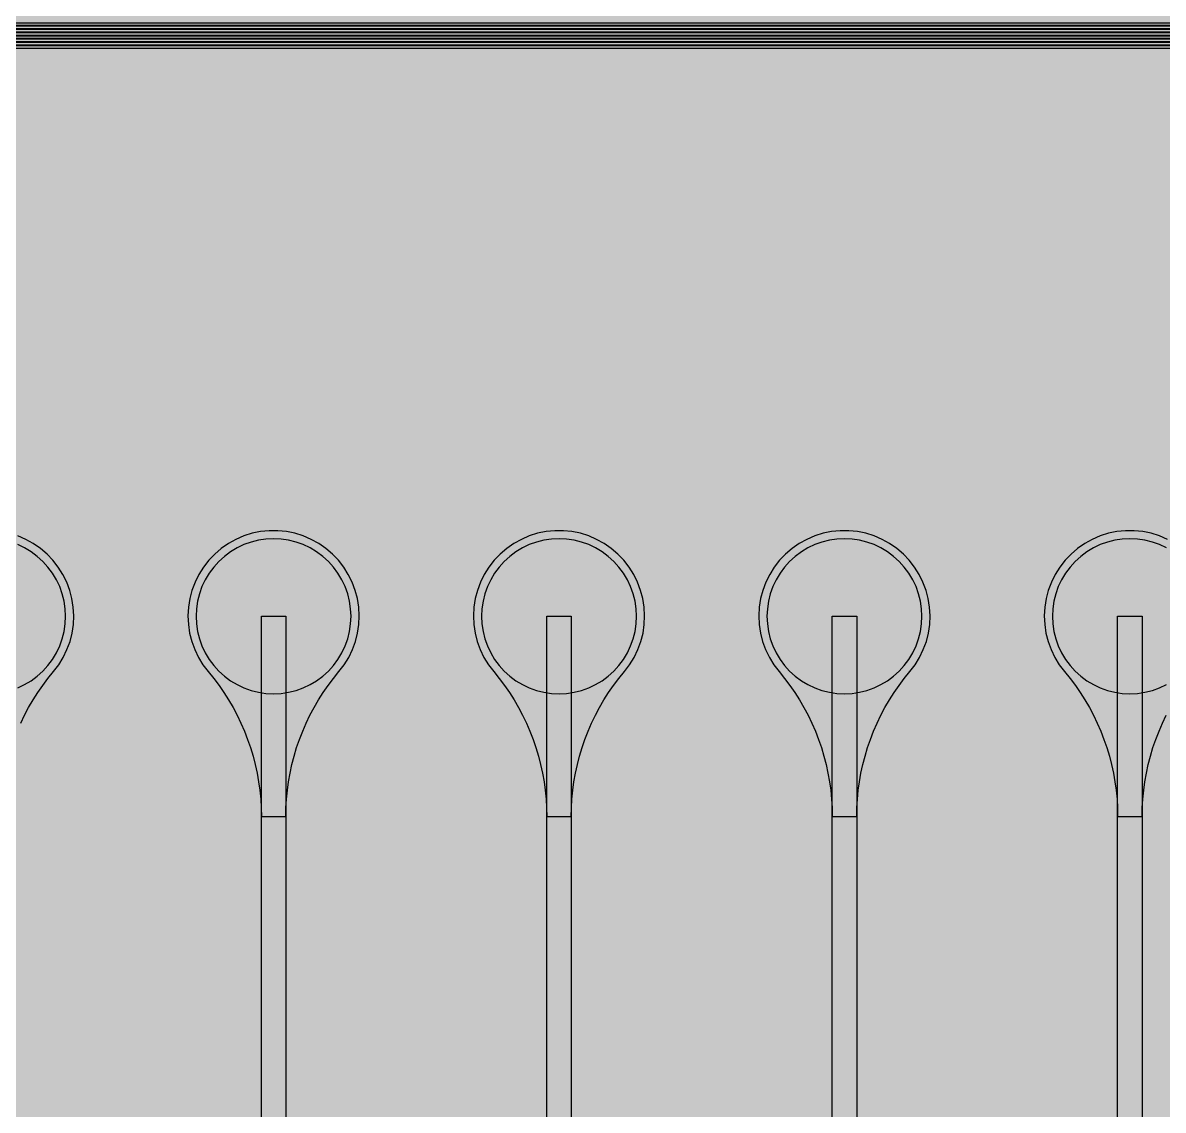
# Model space of a CAD drawing. Header units: metres. Extents: x -7231 to 10969, y -37556 to 1873.
# Drawn here: x 4474 to 5872, y -31537 to -30203 of the extents above; entities that cross this region are included whole.
import ezdxf

# ---------------------------------------------------------------- set-up
doc = ezdxf.new("R2010")
doc.units = ezdxf.units.M
for name, color, linetype in [('Metal1', 4, 'CONTINUOUS'), ('Metal2', 3, 'CONTINUOUS'), ('Polyimide', 7, 'CONTINUOUS'), ('Polyimide_Negative', 5, 'CONTINUOUS')]:
    doc.layers.add(name, color=color, linetype=linetype)

msp = doc.modelspace()

# ---------------------------------------------------------------- hatches: boundary and pattern name
at = {"layer": 'Polyimide'}
msp.add_hatch(color=7, dxfattribs=at).paths.add_polyline_path([(4065.7, -468), (4066.7, -502), (4068.5, -536), (4071.4, -570), (4075.5, -604), (4081, -638), (4088, -672), (4096.5, -706), (4106.6, -740), (4118.3, -774), (4131.6, -808), (4146.5, -842), (4162.9, -876), (4180.7, -910), (4199.8, -944), (4220.2, -978), (4241.7, -1012), (4264.2, -1046), (4287.5, -1080), (4311.5, -1114), (4336, -1148), (4360.9, -1182), (4385.9, -1216), (4410.9, -1250), (4435.7, -1284), (4460.2, -1318), (4484.2, -1352), (4507.5, -1385.9), (4530, -1419.9), (4551.5, -1453.9), (4571.9, -1487.9), (4591.1, -1521.9), (4608.9, -1555.9), (4625.3, -1589.9), (4640.1, -1623.9), (4653.4, -1657.9), (4665.1, -1691.9), (4675.2, -1725.9), (4683.7, -1759.9), (4690.7, -1793.9), (4696.2, -1827.9), (4700.3, -1861.9), (4703.2, -1895.9), (4705.1, -1929.9), (4706.1, -1963.9), (4706.4, -1997.9), (4706.5, -2031.9), (4706.5, -4793), (4710, -4838.4), (4720.2, -4882.7), (4737.1, -4925), (4760.1, -4964.2), (4788.9, -4999.5), (4822.6, -5030), (4860.5, -5055.1), (4901.8, -5074.2), (4901.8, -5074.2), (4970.7, -5105.2), (5034.7, -5145.3), (5092.8, -5193.5), (5143.8, -5249.2), (5186.9, -5311.2), (5221.2, -5378.4), (5246.2, -5449.7), (5261.4, -5523.7), (5266.5, -5599), (5261.4, -5674.3), (5246.2, -5748.3), (5221.2, -5819.6), (5186.9, -5886.8), (5143.8, -5948.8), (5092.8, -6004.5), (5034.7, -6052.7), (4970.7, -6092.8), (4901.8, -6123.8), (4860.5, -6142.9), (4822.6, -6168), (4788.9, -6198.5), (4760.1, -6233.8), (4737.1, -6273), (4720.2, -6315.3), (4710, -6359.6), (4706.5, -6405), (4706.5, -9221.5), (4710, -9266.9), (4720.2, -9311.2), (4737.1, -9353.5), (4760.1, -9392.7), (4788.9, -9428), (4822.6, -9458.5), (4860.5, -9483.6), (4901.8, -9502.7), (4970.7, -9533.7), (5034.7, -9573.8), (5092.8, -9622), (5143.8, -9677.7), (5186.9, -9739.7), (5221.2, -9806.9), (5246.2, -9878.2), (5261.4, -9952.2), (5266.5, -10027.5), (5261.4, -10102.8), (5246.2, -10176.8), (5221.2, -10248.1), (5186.9, -10315.3), (5143.8, -10377.3), (5092.8, -10433), (5034.7, -10481.2), (4970.7, -10521.3), (4901.8, -10552.3), (4860.5, -10571.4), (4822.6, -10596.5), (4788.9, -10627), (4760.1, -10662.3), (4737.1, -10701.5), (4720.2, -10743.8), (4710, -10788.1), (4706.5, -10833.5), (4706.5, -13650), (4710, -13695.4), (4720.2, -13739.7), (4737.1, -13782), (4760.1, -13821.2), (4788.9, -13856.5), (4822.6, -13887), (4860.5, -13912.1), (4901.8, -13931.2), (4970.7, -13962.2), (5034.7, -14002.2), (5092.8, -14050.5), (5143.8, -14106.2), (5186.9, -14168.2), (5221.2, -14235.4), (5246.2, -14306.7), (5261.4, -14380.7), (5266.5, -14456), (5261.4, -14531.3), (5246.2, -14605.3), (5221.2, -14676.5), (5186.9, -14743.8), (5143.8, -14805.8), (5092.8, -14861.5), (5034.7, -14909.7), (4970.7, -14949.8), (4901.8, -14980.8), (4860.5, -14999.9), (4822.6, -15025), (4788.9, -15055.5), (4760.1, -15090.8), (4737.1, -15130), (4720.2, -15172.3), (4710, -15216.6), (4706.5, -15262), (4706.5, -15456), (4720.9, -15750), (4764.1, -16041.3), (4835.7, -16326.8), (4934.9, -16604), (5060.7, -16870.2), (5212.1, -17122.7), (5387.5, -17359.2), (5585.2, -17577.3), (5803.3, -17775), (6039.8, -17950.4), (6292.3, -18101.8), (6558.4, -18227.6), (6835.6, -18326.8), (7121.2, -18398.3), (7412.4, -18441.5), (7706.5, -18456), (9969, -18456), (10047.4, -18459.8), (10125.1, -18471.4), (10201.2, -18490.4), (10275.2, -18516.9), (10346.1, -18550.5), (10413.5, -18590.8), (10476.5, -18637.6), (10534.7, -18690.3), (10587.4, -18748.5), (10634.2, -18811.5), (10674.5, -18878.9), (10708.1, -18949.8), (10734.6, -19023.8), (10753.6, -19099.9), (10765.2, -19177.6), (10769, -19256), (10769, -20895.8), (10730.2, -20951.4), (10694.6, -21009.1), (10662.2, -21068.6), (10633.2, -21129.9), (10607.6, -21192.7), (10585.5, -21256.7), (10566.9, -21322), (10552, -21388.1), (10540.8, -21455), (10533.4, -21522.3), (10529.6, -21590), (10529.6, -21657.8), (10533.4, -21725.5), (10540.8, -21792.9), (10552, -21859.7), (10566.9, -21925.9), (10585.5, -21991.1), (10607.6, -22055.2), (10633.2, -22117.9), (10662.2, -22179.2), (10694.6, -22238.7), (10730.2, -22296.4), (10769, -22352), (10769, -32454.2), (10728.7, -32510.5), (10691.7, -32568.9), (10658, -32629.3), (10627.8, -32691.6), (10601.2, -32755.4), (10578.2, -32820.7), (10558.9, -32887.1), (10543.4, -32954.5), (10531.8, -33022.7), (10524, -33091.4), (10520.1, -33160.5), (10520.1, -33229.7), (10524, -33298.8), (10531.8, -33367.5), (10543.4, -33435.7), (10558.9, -33503.1), (10578.2, -33569.5), (10601.2, -33634.8), (10627.8, -33698.6), (10658, -33760.8), (10691.7, -33821.3), (10728.7, -33879.7), (10769, -33936), (10769, -36556), (10765.2, -36634.4), (10753.6, -36712.1), (10734.6, -36788.2), (10708.1, -36862.1), (10674.5, -36933.1), (10634.2, -37000.5), (10587.4, -37063.5), (10534.7, -37121.7), (10476.5, -37174.4), (10413.5, -37221.2), (10346.1, -37261.5), (10275.2, -37295.1), (10201.2, -37321.6), (10125.1, -37340.6), (10047.4, -37352.1), (9969, -37356), (-6231, -37356), (-6309.4, -37352.1), (-6387.1, -37340.6), (-6463.2, -37321.6), (-6537.2, -37295.1), (-6608.1, -37261.5), (-6675.5, -37221.2), (-6738.5, -37174.4), (-6796.7, -37121.7), (-6849.4, -37063.5), (-6896.2, -37000.5), (-6936.5, -36933.1), (-6970.1, -36862.1), (-6996.6, -36788.2), (-7015.6, -36712.1), (-7027.2, -36634.4), (-7031, -36556), (-7031, -33936), (-6990.7, -33879.8), (-6953.7, -33821.3), (-6920, -33760.9), (-6889.8, -33698.6), (-6863.2, -33634.8), (-6840.2, -33569.5), (-6820.9, -33503.1), (-6805.4, -33435.7), (-6793.7, -33367.5), (-6785.9, -33298.8), (-6782, -33229.7), (-6782, -33160.5), (-6785.9, -33091.4), (-6793.7, -33022.7), (-6805.4, -32954.5), (-6820.9, -32887.1), (-6840.2, -32820.6), (-6863.2, -32755.4), (-6889.8, -32691.5), (-6920, -32629.3), (-6953.7, -32568.9), (-6990.7, -32510.4), (-7031, -32454.2), (-7031, -22364.8), (-6990.7, -22308.6), (-6953.7, -22250.1), (-6920, -22189.7), (-6889.8, -22127.5), (-6863.2, -22063.6), (-6840.2, -21998.4), (-6820.9, -21931.9), (-6805.4, -21864.5), (-6793.7, -21796.3), (-6785.9, -21727.6), (-6782, -21658.5), (-6782, -21589.3), (-6785.9, -21520.3), (-6793.7, -21451.5), (-6805.4, -21383.3), (-6820.9, -21315.9), (-6840.2, -21249.5), (-6863.2, -21184.2), (-6889.8, -21120.4), (-6920, -21058.1), (-6953.7, -20997.7), (-6990.7, -20939.3), (-7031, -20883), (-7031, -19256), (-7027.2, -19177.6), (-7015.6, -19099.9), (-6996.6, -19023.8), (-6970.1, -18949.8), (-6936.5, -18878.9), (-6896.2, -18811.5), (-6849.4, -18748.5), (-6796.7, -18690.3), (-6738.5, -18637.6), (-6675.5, -18590.8), (-6608.1, -18550.5), (-6537.2, -18516.9), (-6463.2, -18490.4), (-6387.1, -18471.4), (-6309.4, -18459.8), (-6231, -18456), (-3968.5, -18456), (-3674.4, -18441.5), (-3383.2, -18398.3), (-3097.6, -18326.8), (-2820.4, -18227.6), (-2554.3, -18101.8), (-2301.8, -17950.4), (-2065.3, -17775), (-1847.2, -17577.3), (-1649.5, -17359.2), (-1474.1, -17122.7), (-1322.7, -16870.2), (-1196.9, -16604), (-1097.7, -16326.8), (-1026.1, -16041.3), (-982.9, -15750), (-968.5, -15456), (-968.5, -15262), (-972, -15216.6), (-982.2, -15172.3), (-999.1, -15130), (-1022.1, -15090.8), (-1050.9, -15055.5), (-1084.6, -15025), (-1122.5, -14999.9), (-1163.8, -14980.8), (-1232.7, -14949.8), (-1296.7, -14909.7), (-1354.8, -14861.5), (-1405.8, -14805.8), (-1448.9, -14743.8), (-1483.2, -14676.5), (-1508.2, -14605.3), (-1523.4, -14531.3), (-1528.5, -14456), (-1523.4, -14380.7), (-1508.2, -14306.7), (-1483.2, -14235.4), (-1448.9, -14168.2), (-1405.8, -14106.2), (-1354.8, -14050.5), (-1296.7, -14002.2), (-1232.7, -13962.2), (-1163.8, -13931.2), (-1122.5, -13912.1), (-1084.6, -13887), (-1050.9, -13856.5), (-1022.1, -13821.2), (-999.1, -13782), (-982.2, -13739.7), (-972, -13695.4), (-968.5, -13650), (-968.5, -12309.6), (-972, -12264.3), (-982.2, -12219.9), (-999.1, -12177.7), (-1022.1, -12138.5), (-1050.9, -12103.2), (-1084.6, -12072.6), (-1122.5, -12047.5), (-1163.8, -12028.5), (-1232.7, -11997.4), (-1296.7, -11957.4), (-1354.8, -11909.1), (-1405.8, -11853.5), (-1448.9, -11791.5), (-1483.2, -11724.2), (-1508.2, -11653), (-1523.4, -11579), (-1528.5, -11503.7), (-1523.4, -11428.3), (-1508.2, -11354.4), (-1483.2, -11283.1), (-1448.9, -11215.9), (-1405.8, -11153.8), (-1354.8, -11098.2), (-1296.7, -11049.9), (-1232.7, -11009.9), (-1163.8, -10978.8), (-1122.5, -10959.8), (-1084.6, -10934.7), (-1050.9, -10904.1), (-1022.1, -10868.9), (-999.1, -10829.6), (-982.2, -10787.4), (-972, -10743), (-968.5, -10697.7), (-968.5, -9357.3), (-972, -9311.9), (-982.2, -9267.6), (-999.1, -9225.4), (-1022.1, -9186.1), (-1050.9, -9150.8), (-1084.6, -9120.3), (-1122.5, -9095.2), (-1163.8, -9076.2), (-1163.8, -9076.2), (-1232.7, -9045.1), (-1296.7, -9005.1), (-1354.8, -8956.8), (-1405.8, -8901.1), (-1448.9, -8839.1), (-1483.2, -8771.9), (-1508.2, -8700.6), (-1523.4, -8626.7), (-1528.5, -8551.3), (-1523.4, -8476), (-1508.2, -8402), (-1483.2, -8330.8), (-1448.9, -8263.5), (-1405.8, -8201.5), (-1354.8, -8145.9), (-1296.7, -8097.6), (-1232.7, -8057.6), (-1163.8, -8026.5), (-1163.8, -8026.5), (-1122.5, -8007.4), (-1084.6, -7982.4), (-1050.9, -7951.8), (-1022.1, -7916.5), (-999.1, -7877.3), (-982.2, -7835), (-972, -7790.7), (-968.5, -7745.4), (-968.5, -6405), (-972, -6359.6), (-982.2, -6315.3), (-999.1, -6273), (-1022.1, -6233.8), (-1050.9, -6198.5), (-1084.6, -6168), (-1122.5, -6142.9), (-1163.8, -6123.8), (-1163.8, -6123.8), (-1232.7, -6092.8), (-1296.7, -6052.7), (-1354.8, -6004.5), (-1405.8, -5948.8), (-1448.9, -5886.8), (-1483.2, -5819.6), (-1508.2, -5748.3), (-1523.4, -5674.3), (-1528.5, -5599), (-1523.4, -5523.7), (-1508.2, -5449.7), (-1483.2, -5378.4), (-1448.9, -5311.2), (-1405.8, -5249.2), (-1354.8, -5193.5), (-1296.7, -5145.3), (-1232.7, -5105.2), (-1163.8, -5074.2), (-1163.8, -5074.2), (-1122.5, -5055.1), (-1084.6, -5030), (-1050.9, -4999.5), (-1022.1, -4964.2), (-999.1, -4925), (-982.2, -4882.7), (-972, -4838.4), (-968.5, -4793), (-968.5, -2031.9), (-968.4, -1997.9), (-968.1, -1963.9), (-967.1, -1929.9), (-965.2, -1895.9), (-962.2, -1861.9), (-958, -1827.9), (-952.4, -1793.9), (-945.3, -1759.9), (-936.6, -1725.9), (-926.4, -1691.9), (-914.4, -1657.9), (-900.9, -1623.9), (-885.7, -1589.9), (-869.1, -1555.9), (-850.9, -1521.9), (-831.4, -1487.9), (-810.6, -1453.9), (-788.7, -1419.9), (-765.8, -1385.9), (-742.1, -1352), (-717.6, -1318), (-692.7, -1284), (-667.4, -1250), (-641.9, -1216), (-616.4, -1182), (-591.1, -1148), (-566.1, -1114), (-541.7, -1080), (-517.9, -1046), (-495, -1012), (-473.1, -978), (-452.4, -944), (-432.8, -910), (-414.7, -876), (-398, -842), (-382.9, -808), (-369.3, -774), (-357.4, -740), (-347.1, -706), (-338.4, -672), (-331.3, -638), (-325.7, -604), (-321.5, -570), (-318.6, -536), (-316.7, -502), (-315.7, -468), (-315.3, -434), (-315.2, -400), (-315.2, 401), (-315.2, 451), (-315.2, 1644), (-270.2, 1644), (-270, 1637.1), (-269.4, 1630.3), (-268.2, 1623.5), (-266.7, 1616.8), (-264.7, 1610.2), (-262.3, 1603.8), (-259.4, 1597.6), (-256.2, 1591.5), (-252.6, 1585.7), (-248.6, 1580.1), (-244.2, 1574.8), (-239.5, 1569.8), (-234.5, 1565.1), (-229.2, 1560.7), (-223.6, 1556.7), (-217.8, 1553.1), (-211.7, 1549.8), (-205.4, 1547), (-199, 1544.6), (-192.4, 1542.6), (-185.7, 1541), (-179, 1539.9), (-172.1, 1539.2), (-165.2, 1539), (-158.4, 1539.2), (-151.5, 1539.9), (-144.8, 1541), (-138.1, 1542.6), (-131.5, 1544.6), (-125.1, 1547), (-118.8, 1549.8), (-112.8, 1553.1), (-106.9, 1556.7), (-101.3, 1560.7), (-96, 1565.1), (-91, 1569.8), (-86.3, 1574.8), (-81.9, 1580.1), (-77.9, 1585.7), (-74.3, 1591.5), (-71.1, 1597.6), (-68.2, 1603.8), (-65.8, 1610.2), (-63.8, 1616.8), (-62.3, 1623.5), (-61.1, 1630.3), (-60.5, 1637.1), (-60.2, 1644), (1853, 1644), (1853, 1573), (3815.2, 1573), (3815.5, 1579.5), (3816.1, 1586.1), (3817.2, 1592.5), (3818.7, 1598.9), (3820.6, 1605.1), (3822.9, 1611.3), (3825.6, 1617.2), (3828.6, 1623), (3832.1, 1628.6), (3835.9, 1633.9), (3840.1, 1638.9), (3844.5, 1643.7), (3849.3, 1648.2), (3854.4, 1652.3), (3859.7, 1656.1), (3865.2, 1659.6), (3871, 1662.7), (3877, 1665.4), (3883.1, 1667.7), (3889.4, 1669.6), (3895.7, 1671.1), (3902.2, 1672.1), (3908.7, 1672.8), (3915.2, 1673), (3921.8, 1672.8), (3928.3, 1672.1), (3934.8, 1671.1), (3941.1, 1669.6), (3947.4, 1667.7), (3953.5, 1665.4), (3959.5, 1662.7), (3965.2, 1659.6), (3970.8, 1656.1), (3976.1, 1652.3), (3981.2, 1648.2), (3986, 1643.7), (3990.4, 1638.9), (3994.6, 1633.9), (3998.4, 1628.6), (4001.9, 1623), (4004.9, 1617.2), (4007.6, 1611.3), (4009.9, 1605.1), (4011.8, 1598.9), (4013.3, 1592.5), (4014.4, 1586.1), (4015, 1579.5), (4015.2, 1573), (4065.2, 1573), (4065.2, 451), (4065.2, 401), (4065.2, -400), (4065.3, -434), (4065.7, -468)])

# ---------------------------------------------------------------- linework, layer by layer
at = {"layer": 'Metal1'}
for points in [[(2200.8, -19211.9), (2200.8, -33130.3), (2229.7, -33159.2), (9378.8, -33159.2), (9407.8, -33130.3), (9407.8, -31903.7), (9378.8, -31874.7), (5860.8, -31874.7), (5826.8, -31844.9), (5816.5, -31694.5), (5816.5, -30931), (5846.5, -30931), (5846.5, -31694.5), (5836.2, -31841.1), (5862.2, -31871.2), (9380.2, -31871.2), (9411.3, -31902.3), (9411.3, -33131.7), (9380.2, -33162.8), (2228.3, -33162.8), (2197.2, -33131.7), (2197.2, -19211.9)], [(2208.8, -19211.9), (2208.8, -33122.3), (2237.7, -33151.3), (9370.8, -33151.3), (9399.8, -33122.3), (9399.8, -31911.7), (9370.8, -31882.7), (5510.8, -31882.7), (5476.8, -31852.9), (5466.5, -31700.9), (5466.5, -30931), (5496.5, -30931), (5496.5, -31700.9), (5486.2, -31849.1), (5512.2, -31879.2), (9372.2, -31879.2), (9403.2, -31910.3), (9403.2, -33123.7), (9372.2, -33154.8), (2236.3, -33154.8), (2205.2, -33123.7), (2205.2, -19211.9)], [(2216.8, -19211.9), (2216.8, -33114.3), (2245.7, -33143.2), (9362.8, -33143.2), (9391.8, -33114.3), (9391.8, -31919.7), (9362.8, -31890.8), (5160.8, -31890.8), (5126.9, -31860.9), (5116.5, -31707.3), (5116.5, -30931), (5146.5, -30931), (5146.5, -31707.3), (5136.1, -31857.1), (5162.2, -31887.2), (9364.2, -31887.2), (9395.3, -31918.3), (9395.3, -33115.7), (9364.2, -33146.8), (2244.3, -33146.8), (2213.2, -33115.7), (2213.2, -19211.9)], [(2224.8, -19211.9), (2224.8, -33106.3), (2253.7, -33135.3), (9354.8, -33135.3), (9383.8, -33106.3), (9383.8, -31927.7), (9354.8, -31898.8), (4810.8, -31898.8), (4776.9, -31868.9), (4766.5, -31713.7), (4766.5, -30931), (4796.5, -30931), (4796.5, -31713.7), (4786.1, -31865.1), (4812.2, -31895.2), (9356.2, -31895.2), (9387.2, -31926.3), (9387.2, -33107.7), (9356.2, -33138.8), (2252.3, -33138.8), (2221.2, -33107.7), (2221.2, -19211.9)], [(2384.8, -19211.9), (2384.8, -30202.3), (2413.7, -30231.2), (9450.8, -30231.2), (9479.8, -30202.3), (9479.8, -28831.7), (9450.8, -28802.8), (9010.8, -28802.8), (8976.6, -28773), (8966.5, -28636.9), (8966.5, -27931), (8996.5, -27931), (8996.5, -28636.9), (8986.4, -28769), (9012.2, -28799.2), (9452.2, -28799.2), (9483.2, -28830.3), (9483.2, -30203.7), (9452.2, -30234.7), (2412.3, -30234.7), (2381.2, -30203.7), (2381.2, -19211.9)], [(2392.8, -19211.9), (2392.8, -30194.3), (2421.7, -30223.2), (9442.8, -30223.2), (9471.8, -30194.3), (9471.8, -28839.7), (9442.8, -28810.7), (8660.8, -28810.7), (8626.6, -28781), (8616.5, -28643.3), (8616.5, -27931), (8646.5, -27931), (8646.5, -28643.3), (8636.4, -28777), (8662.2, -28807.2), (9444.2, -28807.2), (9475.3, -28838.3), (9475.3, -30195.7), (9444.2, -30226.7), (2420.3, -30226.7), (2389.2, -30195.7), (2389.2, -19211.9)], [(2400.8, -19211.9), (2400.8, -30186.3), (2429.7, -30215.2), (9434.8, -30215.2), (9463.8, -30186.3), (9463.8, -28847.7), (9434.8, -28818.7), (8310.8, -28818.7), (8276.6, -28789), (8266.5, -28649.7), (8266.5, -27931), (8296.5, -27931), (8296.5, -28649.7), (8286.4, -28785), (8312.2, -28815.2), (9436.2, -28815.2), (9467.2, -28846.3), (9467.2, -30187.7), (9436.2, -30218.8), (2428.3, -30218.8), (2397.2, -30187.7), (2397.2, -19211.9)], [(2408.8, -19211.9), (2408.8, -30178.3), (2437.7, -30207.2), (9426.8, -30207.2), (9455.8, -30178.3), (9455.8, -28855.7), (9426.8, -28826.8), (7960.8, -28826.8), (7926.6, -28797), (7916.5, -28656.1), (7916.5, -27931), (7946.5, -27931), (7946.5, -28656.1), (7936.4, -28793), (7962.2, -28823.2), (9428.2, -28823.2), (9459.3, -28854.3), (9459.3, -30179.7), (9428.2, -30210.7), (2436.3, -30210.7), (2405.2, -30179.7), (2405.2, -19211.9)], [(4471.5, -31062.1), (4476.1, -31052.4), (4481.2, -31042.9), (4486.6, -31033.6), (4492.3, -31024.6), (4498.4, -31015.8), (4504.9, -31007.2), (4511.6, -30998.9), (4518.1, -30990.4), (4523.6, -30981.4), (4528.2, -30971.8), (4531.9, -30961.9), (4534.5, -30951.6), (4536, -30941.1), (4536.5, -30930.5), (4535.9, -30919.9), (4534.3, -30909.4), (4531.6, -30899.2), (4527.8, -30889.3), (4523.1, -30879.8), (4517.5, -30870.8), (4511, -30862.4), (4503.7, -30854.7), (4495.6, -30847.8), (4486.9, -30841.8), (4477.6, -30836.7), (4467.9, -30832.5)], [(5877.6, -30836.7), (5867.9, -30832.5), (5857.7, -30829.3), (5847.4, -30827.2), (5836.8, -30826.1), (5826.2, -30826.1), (5815.6, -30827.2), (5805.3, -30829.3), (5795.1, -30832.5), (5785.4, -30836.7), (5776.1, -30841.8), (5767.4, -30847.8), (5759.3, -30854.7), (5752, -30862.4), (5745.5, -30870.8), (5739.9, -30879.8), (5735.2, -30889.3), (5731.4, -30899.2), (5728.7, -30909.4), (5727.1, -30919.9), (5726.5, -30930.5), (5727, -30941.1), (5728.5, -30951.6), (5731.1, -30961.9), (5734.8, -30971.8), (5739.4, -30981.4), (5744.9, -30990.4), (5751.4, -30998.9), (5758.1, -31007.2), (5764.6, -31015.8), (5770.7, -31024.6), (5776.4, -31033.6), (5781.8, -31042.9), (5786.9, -31052.4), (5791.5, -31062.1), (5795.8, -31071.9), (5799.7, -31081.9), (5803.2, -31092.1), (5806.3, -31102.4), (5809, -31112.7), (5811.3, -31123.2), (5813.2, -31133.8), (5814.6, -31144.4), (5815.7, -31155.1), (5816.3, -31165.8), (5816.5, -31176.6), (5846.5, -31176.6), (5846.5, -31176.6), (5846.7, -31165.8), (5847.3, -31155.1), (5848.4, -31144.4), (5849.8, -31133.8), (5851.7, -31123.2), (5854, -31112.7), (5856.7, -31102.4), (5859.8, -31092.1), (5863.3, -31081.9), (5867.2, -31071.9), (5871.5, -31062.1), (5876.1, -31052.4)]]:
    msp.add_lwpolyline(points, dxfattribs=at)
for points in [[(4796.5, -31176.6), (4796.7, -31165.8), (4797.3, -31155.1), (4798.4, -31144.4), (4799.8, -31133.8), (4801.7, -31123.2), (4804, -31112.7), (4806.7, -31102.4), (4809.8, -31092.1), (4813.3, -31081.9), (4817.2, -31071.9), (4821.5, -31062.1), (4826.1, -31052.4), (4831.2, -31042.9), (4836.6, -31033.6), (4842.3, -31024.6), (4848.4, -31015.8), (4854.9, -31007.2), (4861.6, -30998.9), (4868.1, -30990.4), (4873.6, -30981.4), (4878.2, -30971.8), (4881.9, -30961.9), (4884.5, -30951.6), (4886, -30941.1), (4886.5, -30930.5), (4885.9, -30919.9), (4884.3, -30909.4), (4881.6, -30899.2), (4877.8, -30889.3), (4873.1, -30879.8), (4867.5, -30870.8), (4861, -30862.4), (4853.7, -30854.7), (4845.6, -30847.8), (4836.9, -30841.8), (4827.6, -30836.7), (4817.9, -30832.5), (4807.7, -30829.3), (4797.4, -30827.2), (4786.8, -30826.1), (4776.2, -30826.1), (4765.6, -30827.2), (4755.3, -30829.3), (4745.1, -30832.5), (4735.4, -30836.7), (4726.1, -30841.8), (4717.4, -30847.8), (4709.3, -30854.7), (4702, -30862.4), (4695.5, -30870.8), (4689.9, -30879.8), (4685.2, -30889.3), (4681.4, -30899.2), (4678.7, -30909.4), (4677.1, -30919.9), (4676.5, -30930.5), (4677, -30941.1), (4678.5, -30951.6), (4681.1, -30961.9), (4684.8, -30971.8), (4689.4, -30981.4), (4694.9, -30990.4), (4701.4, -30998.9), (4708.1, -31007.2), (4714.6, -31015.8), (4720.7, -31024.6), (4726.4, -31033.6), (4731.8, -31042.9), (4736.9, -31052.4), (4741.5, -31062.1), (4745.8, -31071.9), (4749.7, -31081.9), (4753.2, -31092.1), (4756.3, -31102.4), (4759, -31112.7), (4761.3, -31123.2), (4763.2, -31133.8), (4764.6, -31144.4), (4765.7, -31155.1), (4766.3, -31165.8), (4766.5, -31176.6), (4796.5, -31176.6)], [(5146.5, -31176.6), (5146.7, -31165.8), (5147.3, -31155.1), (5148.4, -31144.4), (5149.8, -31133.8), (5151.7, -31123.2), (5154, -31112.7), (5156.7, -31102.4), (5159.8, -31092.1), (5163.3, -31081.9), (5167.2, -31071.9), (5171.5, -31062.1), (5176.1, -31052.4), (5181.2, -31042.9), (5186.6, -31033.6), (5192.3, -31024.6), (5198.4, -31015.8), (5204.9, -31007.2), (5211.6, -30998.9), (5218.1, -30990.4), (5223.6, -30981.4), (5228.2, -30971.8), (5231.9, -30961.9), (5234.5, -30951.6), (5236, -30941.1), (5236.5, -30930.5), (5235.9, -30919.9), (5234.3, -30909.4), (5231.6, -30899.2), (5227.8, -30889.3), (5223.1, -30879.8), (5217.5, -30870.8), (5211, -30862.4), (5203.7, -30854.7), (5195.6, -30847.8), (5186.9, -30841.8), (5177.6, -30836.7), (5167.9, -30832.5), (5157.7, -30829.3), (5147.4, -30827.2), (5136.8, -30826.1), (5126.2, -30826.1), (5115.6, -30827.2), (5105.3, -30829.3), (5095.1, -30832.5), (5085.4, -30836.7), (5076.1, -30841.8), (5067.4, -30847.8), (5059.3, -30854.7), (5052, -30862.4), (5045.5, -30870.8), (5039.9, -30879.8), (5035.2, -30889.3), (5031.4, -30899.2), (5028.7, -30909.4), (5027.1, -30919.9), (5026.5, -30930.5), (5027, -30941.1), (5028.5, -30951.6), (5031.1, -30961.9), (5034.8, -30971.8), (5039.4, -30981.4), (5044.9, -30990.4), (5051.4, -30998.9), (5058.1, -31007.2), (5064.6, -31015.8), (5070.7, -31024.6), (5076.4, -31033.6), (5081.8, -31042.9), (5086.9, -31052.4), (5091.5, -31062.1), (5095.8, -31071.9), (5099.7, -31081.9), (5103.2, -31092.1), (5106.3, -31102.4), (5109, -31112.7), (5111.3, -31123.2), (5113.2, -31133.8), (5114.6, -31144.4), (5115.7, -31155.1), (5116.3, -31165.8), (5116.5, -31176.6), (5146.5, -31176.6)], [(5496.5, -31176.6), (5496.7, -31165.8), (5497.3, -31155.1), (5498.4, -31144.4), (5499.8, -31133.8), (5501.7, -31123.2), (5504, -31112.7), (5506.7, -31102.4), (5509.8, -31092.1), (5513.3, -31081.9), (5517.2, -31071.9), (5521.5, -31062.1), (5526.1, -31052.4), (5531.2, -31042.9), (5536.6, -31033.6), (5542.3, -31024.6), (5548.4, -31015.8), (5554.9, -31007.2), (5561.6, -30998.9), (5568.1, -30990.4), (5573.6, -30981.4), (5578.2, -30971.8), (5581.9, -30961.9), (5584.5, -30951.6), (5586, -30941.1), (5586.5, -30930.5), (5585.9, -30919.9), (5584.3, -30909.4), (5581.6, -30899.2), (5577.8, -30889.3), (5573.1, -30879.8), (5567.5, -30870.8), (5561, -30862.4), (5553.7, -30854.7), (5545.6, -30847.8), (5536.9, -30841.8), (5527.6, -30836.7), (5517.9, -30832.5), (5507.7, -30829.3), (5497.4, -30827.2), (5486.8, -30826.1), (5476.2, -30826.1), (5465.6, -30827.2), (5455.3, -30829.3), (5445.1, -30832.5), (5435.4, -30836.7), (5426.1, -30841.8), (5417.4, -30847.8), (5409.3, -30854.7), (5402, -30862.4), (5395.5, -30870.8), (5389.9, -30879.8), (5385.2, -30889.3), (5381.4, -30899.2), (5378.7, -30909.4), (5377.1, -30919.9), (5376.5, -30930.5), (5377, -30941.1), (5378.5, -30951.6), (5381.1, -30961.9), (5384.8, -30971.8), (5389.4, -30981.4), (5394.9, -30990.4), (5401.4, -30998.9), (5408.1, -31007.2), (5414.6, -31015.8), (5420.7, -31024.6), (5426.4, -31033.6), (5431.8, -31042.9), (5436.9, -31052.4), (5441.5, -31062.1), (5445.8, -31071.9), (5449.7, -31081.9), (5453.2, -31092.1), (5456.3, -31102.4), (5459, -31112.7), (5461.3, -31123.2), (5463.2, -31133.8), (5464.6, -31144.4), (5465.7, -31155.1), (5466.3, -31165.8), (5466.5, -31176.6), (5496.5, -31176.6)]]:
    msp.add_lwpolyline(points, close=True, dxfattribs=at)
at = {"layer": 'Metal2'}
for points in [[(2388.7, -19211.9), (2388.7, -30198.3), (2417.7, -30227.2), (9446.8, -30227.2), (9475.8, -30198.3), (9475.8, -28835.7), (9446.8, -28806.8), (8970.2, -28806.8), (8910.8, -28796.5), (8795.9, -28681.6), (8817.1, -28660.4), (8927.8, -28771.1), (8970.8, -28803.2), (9448.2, -28803.2), (9479.3, -28834.3), (9479.3, -30199.7), (9448.2, -30230.7), (2416.3, -30230.7), (2385.2, -30199.7), (2385.2, -19211.9)], [(2396.7, -19211.9), (2396.7, -30190.3), (2425.7, -30219.2), (9438.8, -30219.2), (9467.8, -30190.3), (9467.8, -28843.7), (9438.8, -28814.8), (8628.2, -28814.8), (8568.9, -28804.3), (8565.9, -28801.6), (8445.9, -28681.6), (8467.1, -28660.4), (8587.1, -28780.4), (8585.6, -28779.3), (8628.8, -28811.2), (9440.2, -28811.2), (9471.2, -28842.3), (9471.2, -30191.7), (9440.2, -30222.7), (2424.3, -30222.7), (2393.2, -30191.7), (2393.2, -19211.9)], [(2404.7, -19211.9), (2404.7, -30182.3), (2433.7, -30211.2), (9430.8, -30211.2), (9459.8, -30182.3), (9459.8, -28851.7), (9430.8, -28822.7), (8286.2, -28822.7), (8228.2, -28810.4), (8215.9, -28801.6), (8095.9, -28681.6), (8117.1, -28660.4), (8237.1, -28780.4), (8242.4, -28789.1), (8286.8, -28819.2), (9432.2, -28819.2), (9463.2, -28850.3), (9463.2, -30183.7), (9432.2, -30214.7), (2432.3, -30214.7), (2401.2, -30183.7), (2401.2, -19211.9)], [(2412.7, -19211.9), (2412.7, -30174.3), (2441.7, -30203.2), (9422.8, -30203.2), (9451.8, -30174.3), (9451.8, -28859.7), (9422.8, -28830.7), (7944.2, -28830.7), (7887, -28817.1), (7865.9, -28801.6), (7745.9, -28681.6), (7767.1, -28660.4), (7887.1, -28780.4), (7899.5, -28798.4), (7944.8, -28827.2), (9424.2, -28827.2), (9455.2, -28858.3), (9455.2, -30175.7), (9424.2, -30206.8), (2440.3, -30206.8), (2409.2, -30175.7), (2409.2, -19211.9)]]:
    msp.add_lwpolyline(points, dxfattribs=at)
at = {"layer": 'Polyimide_Negative'}
for points in [[(4467.9, -31018.8), (4476.3, -31014.8), (4484.3, -31010), (4491.8, -31004.4), (4498.7, -30998.2), (4504.9, -30991.3), (4510.5, -30983.8), (4515.3, -30975.8), (4519.3, -30967.4), (4522.4, -30958.6), (4524.7, -30949.5), (4526, -30940.3), (4526.5, -30931), (4526.5, -30931), (4526, -30921.7), (4524.7, -30912.5), (4522.4, -30903.4), (4519.3, -30894.6), (4515.3, -30886.2), (4510.5, -30878.2), (4504.9, -30870.7), (4498.7, -30863.8), (4491.8, -30857.6), (4484.3, -30852), (4476.3, -30847.2), (4467.9, -30843.2)], [(5876.3, -30847.2), (5867.9, -30843.2), (5859.1, -30840.1), (5850, -30837.8), (5840.8, -30836.5), (5831.5, -30836), (5822.2, -30836.5), (5813, -30837.8), (5803.9, -30840.1), (5795.1, -30843.2), (5786.7, -30847.2), (5778.7, -30852), (5771.2, -30857.6), (5764.3, -30863.8), (5758.1, -30870.7), (5752.5, -30878.2), (5747.7, -30886.2), (5743.7, -30894.6), (5740.6, -30903.4), (5738.3, -30912.5), (5737, -30921.7), (5736.5, -30931), (5737, -30940.3), (5738.3, -30949.5), (5740.6, -30958.6), (5743.7, -30967.4), (5747.7, -30975.8), (5752.5, -30983.8), (5758.1, -30991.3), (5764.3, -30998.2), (5771.2, -31004.4), (5778.7, -31010), (5786.7, -31014.8), (5795.1, -31018.8), (5803.9, -31021.9), (5813, -31024.2), (5822.2, -31025.5), (5831.5, -31026), (5840.8, -31025.5), (5850, -31024.2), (5859.1, -31021.9), (5867.9, -31018.8), (5876.3, -31014.8)]]:
    msp.add_lwpolyline(points, dxfattribs=at)
for points in [[(4876.5, -30931), (4876, -30921.7), (4874.7, -30912.5), (4872.4, -30903.4), (4869.3, -30894.6), (4865.3, -30886.2), (4860.5, -30878.2), (4854.9, -30870.7), (4848.7, -30863.8), (4841.8, -30857.6), (4834.3, -30852), (4826.3, -30847.2), (4817.9, -30843.2), (4809.1, -30840.1), (4800, -30837.8), (4790.8, -30836.5), (4781.5, -30836), (4772.2, -30836.5), (4763, -30837.8), (4753.9, -30840.1), (4745.1, -30843.2), (4736.7, -30847.2), (4728.7, -30852), (4721.2, -30857.6), (4714.3, -30863.8), (4708.1, -30870.7), (4702.5, -30878.2), (4697.7, -30886.2), (4693.7, -30894.6), (4690.6, -30903.4), (4688.3, -30912.5), (4687, -30921.7), (4686.5, -30931), (4687, -30940.3), (4688.3, -30949.5), (4690.6, -30958.6), (4693.7, -30967.4), (4697.7, -30975.8), (4702.5, -30983.8), (4708.1, -30991.3), (4714.3, -30998.2), (4721.2, -31004.4), (4728.7, -31010), (4736.7, -31014.8), (4745.1, -31018.8), (4753.9, -31021.9), (4763, -31024.2), (4772.2, -31025.5), (4781.5, -31026), (4790.8, -31025.5), (4800, -31024.2), (4809.1, -31021.9), (4817.9, -31018.8), (4826.3, -31014.8), (4834.3, -31010), (4841.8, -31004.4), (4848.7, -30998.2), (4854.9, -30991.3), (4860.5, -30983.8), (4865.3, -30975.8), (4869.3, -30967.4), (4872.4, -30958.6), (4874.7, -30949.5), (4876, -30940.3), (4876.5, -30931)], [(5226.5, -30931), (5226, -30921.7), (5224.7, -30912.5), (5222.4, -30903.4), (5219.3, -30894.6), (5215.3, -30886.2), (5210.5, -30878.2), (5204.9, -30870.7), (5198.7, -30863.8), (5191.8, -30857.6), (5184.3, -30852), (5176.3, -30847.2), (5167.9, -30843.2), (5159.1, -30840.1), (5150, -30837.8), (5140.8, -30836.5), (5131.5, -30836), (5122.2, -30836.5), (5113, -30837.8), (5103.9, -30840.1), (5095.1, -30843.2), (5086.7, -30847.2), (5078.7, -30852), (5071.2, -30857.6), (5064.3, -30863.8), (5058.1, -30870.7), (5052.5, -30878.2), (5047.7, -30886.2), (5043.7, -30894.6), (5040.6, -30903.4), (5038.3, -30912.5), (5037, -30921.7), (5036.5, -30931), (5037, -30940.3), (5038.3, -30949.5), (5040.6, -30958.6), (5043.7, -30967.4), (5047.7, -30975.8), (5052.5, -30983.8), (5058.1, -30991.3), (5064.3, -30998.2), (5071.2, -31004.4), (5078.7, -31010), (5086.7, -31014.8), (5095.1, -31018.8), (5103.9, -31021.9), (5113, -31024.2), (5122.2, -31025.5), (5131.5, -31026), (5140.8, -31025.5), (5150, -31024.2), (5159.1, -31021.9), (5167.9, -31018.8), (5176.3, -31014.8), (5184.3, -31010), (5191.8, -31004.4), (5198.7, -30998.2), (5204.9, -30991.3), (5210.5, -30983.8), (5215.3, -30975.8), (5219.3, -30967.4), (5222.4, -30958.6), (5224.7, -30949.5), (5226, -30940.3), (5226.5, -30931)], [(5576.5, -30931), (5576, -30921.7), (5574.7, -30912.5), (5572.4, -30903.4), (5569.3, -30894.6), (5565.3, -30886.2), (5560.5, -30878.2), (5554.9, -30870.7), (5548.7, -30863.8), (5541.8, -30857.6), (5534.3, -30852), (5526.3, -30847.2), (5517.9, -30843.2), (5509.1, -30840.1), (5500, -30837.8), (5490.8, -30836.5), (5481.5, -30836), (5472.2, -30836.5), (5463, -30837.8), (5453.9, -30840.1), (5445.1, -30843.2), (5436.7, -30847.2), (5428.7, -30852), (5421.2, -30857.6), (5414.3, -30863.8), (5408.1, -30870.7), (5402.5, -30878.2), (5397.7, -30886.2), (5393.7, -30894.6), (5390.6, -30903.4), (5388.3, -30912.5), (5387, -30921.7), (5386.5, -30931), (5387, -30940.3), (5388.3, -30949.5), (5390.6, -30958.6), (5393.7, -30967.4), (5397.7, -30975.8), (5402.5, -30983.8), (5408.1, -30991.3), (5414.3, -30998.2), (5421.2, -31004.4), (5428.7, -31010), (5436.7, -31014.8), (5445.1, -31018.8), (5453.9, -31021.9), (5463, -31024.2), (5472.2, -31025.5), (5481.5, -31026), (5490.8, -31025.5), (5500, -31024.2), (5509.1, -31021.9), (5517.9, -31018.8), (5526.3, -31014.8), (5534.3, -31010), (5541.8, -31004.4), (5548.7, -30998.2), (5554.9, -30991.3), (5560.5, -30983.8), (5565.3, -30975.8), (5569.3, -30967.4), (5572.4, -30958.6), (5574.7, -30949.5), (5576, -30940.3), (5576.5, -30931)]]:
    msp.add_lwpolyline(points, close=True, dxfattribs=at)

doc.saveas('drawing.dxf')
